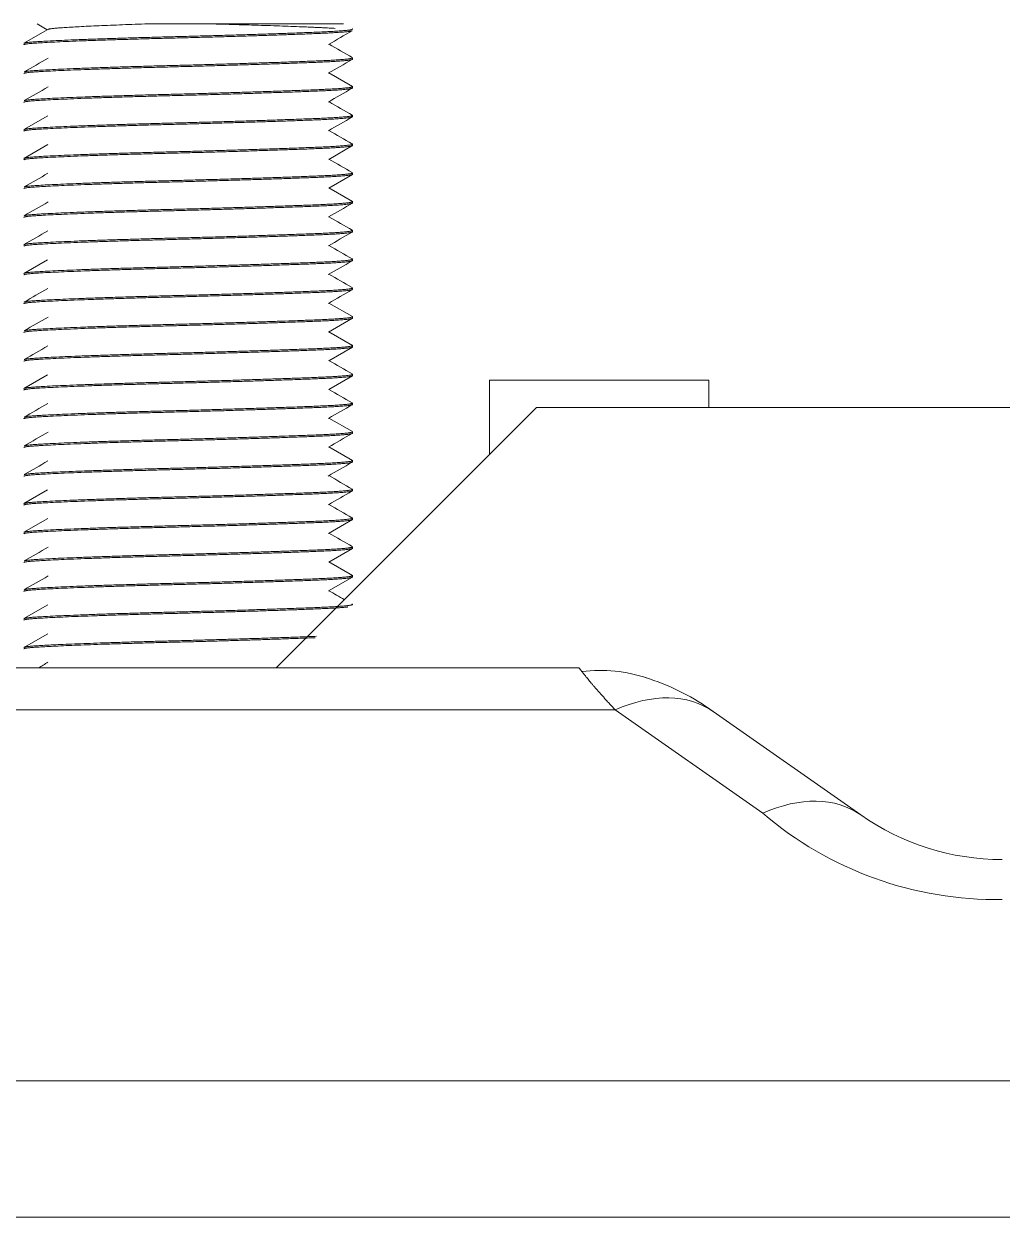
# Model space of a CAD drawing. Header units: millimetres. Extents: x 113490 to 142599, y -20467 to 115.
# Drawn here: x 123635.98 to 123671.7, y -6159.73 to -6116.18 of the extents above; entities that cross this region are included whole.
import ezdxf

# ---------------------------------------------------------------- set-up
doc = ezdxf.new("R2010")
doc.units = ezdxf.units.MM
doc.layers.add('DV1_0', color=7, linetype='Continuous')

msp = doc.modelspace()

# ---------------------------------------------------------------- linework, layer by layer
at = {"layer": 'DV1_0', "color": 7, "linetype": 'Continuous', "lineweight": 15}
for p, q in [((123636.848, -6116.386), (123635.98, -6116.888)), ((123636.465, -6116.181), (123636.833, -6116.394)), ((123647.651, -6116.18), (123640.513, -6116.18)), ((123647.976, -6117.471), (123647.976, -6117.421)), ((123647.974, -6118.465), (123647.117, -6117.97)), ((123647.976, -6118.521), (123647.976, -6118.471)), ((123636.846, -6119.538), (123635.979, -6120.039)), ((123647.976, -6119.571), (123647.976, -6119.521)), ((123636.846, -6120.587), (123635.979, -6121.089)), ((123647.107, -6121.126), (123647.974, -6120.624)), ((123647.976, -6120.621), (123647.976, -6120.571)), ((123647.107, -6122.175), (123647.974, -6121.673)), ((123647.976, -6121.671), (123647.976, -6121.621)), ((123647.974, -6122.665), (123647.117, -6122.169)), ((123647.976, -6122.721), (123647.976, -6122.671)), ((123647.976, -6123.771), (123647.976, -6123.721)), ((123636.845, -6124.788), (123635.978, -6125.29)), ((123647.976, -6124.821), (123647.976, -6124.771)), ((123647.976, -6125.871), (123647.976, -6125.821)), ((123647.973, -6126.864), (123647.118, -6126.37)), ((123647.104, -6127.428), (123647.971, -6126.926)), ((123647.976, -6126.921), (123647.976, -6126.871)), ((123647.972, -6127.913), (123647.118, -6127.419)), ((123647.107, -6128.475), (123647.974, -6127.974)), ((123647.976, -6127.971), (123647.976, -6127.921)), ((123636.845, -6128.989), (123635.978, -6129.49)), ((123647.107, -6129.525), (123647.974, -6129.024)), ((123647.976, -6129.021), (123647.976, -6128.971)), ((123660.985, -6129.18), (123652.985, -6129.18)), ((123652.985, -6129.18), (123652.985, -6131.886)), ((123660.985, -6130.18), (123660.985, -6129.18)), ((123647.976, -6130.071), (123647.976, -6130.021)), ((123654.692, -6130.18), (123645.192, -6139.68)), ((124648.598, -6130.18), (123654.692, -6130.18)), ((123647.972, -6131.063), (123647.118, -6130.57)), ((123647.976, -6131.121), (123647.976, -6131.071)), ((123647.973, -6132.114), (123647.118, -6131.619)), ((123647.976, -6132.171), (123647.976, -6132.121)), ((123636.845, -6133.188), (123635.978, -6133.69)), ((123647.976, -6133.221), (123647.976, -6133.171)), ((123636.848, -6134.236), (123635.98, -6134.738)), ((123647.105, -6134.777), (123647.972, -6134.275)), ((123647.976, -6134.271), (123647.976, -6134.221)), ((123647.976, -6135.321), (123647.976, -6135.271)), ((123647.107, -6135.825), (123647.974, -6135.323)), ((123647.974, -6136.315), (123647.117, -6135.819)), ((123647.106, -6136.876), (123647.973, -6136.375)), ((123647.976, -6136.371), (123647.976, -6136.321)), ((123636.846, -6137.388), (123635.979, -6137.889)), ((123636.846, -6138.437), (123635.979, -6138.939)), ((123656.243, -6139.68), (123557.261, -6139.68)), ((123661.15, -6141.28), (123660.908, -6141.11)), ((123666.537, -6145.052), (123661.15, -6141.28))]:
    msp.add_line(p, q, dxfattribs=at)
at = {"layer": 'DV1_0', "color": 7, "linetype": 'Continuous', "lineweight": 20}
for p, q in [((123657.57, -6141.218), (123557.261, -6141.218)), ((123662.957, -6144.99), (123657.57, -6141.218)), ((123593.641, -6154.758), (124708.881, -6154.758)), ((123593.641, -6159.733), (124708.881, -6159.733))]:
    msp.add_line(p, q, dxfattribs=at)
at = {"layer": 'DV1_0', "color": 7, "linetype": 'Continuous', "lineweight": 15}
for centre, radius, start, end in [((123657.039, -6144.959), 5.183, 70.8028, 97.5937), ((123656.243, -6147.993), 8.314, 55, 73.0515), ((123671.699, -6137.68), 9, 235, 270)]:
    msp.add_arc(centre, radius, start, end, dxfattribs=at)
at = {"layer": 'DV1_0', "color": 7, "linetype": 'Continuous', "lineweight": 20}
msp.add_arc((123671.495, -6135.005), 13.138, 229.4667, 270.8885, dxfattribs=at)
at = {"layer": 'DV1_0', "color": 7, "linetype": 'Continuous', "lineweight": 15}
for centre in [(123657.57, -6146.393), (123662.957, -6150.165)]:
    msp.add_ellipse(centre, major_axis=(3.58, 5.113), ratio=0.647809, start_param=0, end_param=0.82425, dxfattribs=at)
for points, weights, knots in [([(123635.976, -6116.944), (123635.976, -6116.91), (123636.434, -6116.88), (123637.76, -6116.792), (123641.195, -6116.705), (123644.63, -6116.617), (123646.737, -6116.53), (123647.848, -6116.483), (123647.964, -6116.43)], [0.937005684544, 0.949367490769, 1, 0.866025403784, 1, 0.866025403784, 1, 0.924617813952, 0.934064754229], [0.98010034, 0.98010034, 0.98010034, 0.98181818, 0.98181818, 0.98636364, 0.98636364, 0.99090909, 0.99090909, 0.99346664, 0.99346664, 0.99346664]), ([(123635.983, -6116.886), (123636.032, -6116.856), (123636.434, -6116.83), (123637.76, -6116.742), (123641.195, -6116.655), (123644.63, -6116.567), (123646.737, -6116.48), (123648.07, -6116.424), (123647.97, -6116.361)], [0.940409653472, 0.955272571626, 1, 0.866025403784, 1, 0.866025403784, 1, 0.910927340067, 0.940294130174], [0.98211746, 0.98211746, 0.98211746, 0.98359662, 0.98359662, 0.98802723, 0.98802723, 0.99245785, 0.99245785, 0.99540353, 0.99540353, 0.99540353]), ([(123636.849, -6116.386), (123636.894, -6116.356), (123637.233, -6116.33), (123638.17, -6116.257), (123640.513, -6116.18)], [0.940735776671, 0.955757985195, 1, 0.886847543423, 0.964828014894], [0.994728127, 0.994728127, 0.994728127, 0.996209998, 0.996209998, 1, 1, 1]), ([(123635.994, -6117.931), (123636.067, -6117.904), (123636.434, -6117.88), (123637.76, -6117.792), (123641.195, -6117.705), (123644.63, -6117.617), (123646.737, -6117.53), (123648.033, -6117.476), (123647.974, -6117.414)], [0.943109560128, 0.95901964813, 1, 0.866025403784, 1, 0.866025403784, 1, 0.91315126906, 0.938901527465], [0.95565768, 0.95565768, 0.95565768, 0.95701293, 0.95701293, 0.96144354, 0.96144354, 0.96587416, 0.96587416, 0.96874629, 0.96874629, 0.96874629]), ([(123635.976, -6117.994), (123635.976, -6117.96), (123636.434, -6117.93), (123637.76, -6117.842), (123641.195, -6117.755), (123644.63, -6117.667), (123646.737, -6117.58), (123647.976, -6117.528), (123647.976, -6117.469)], [0.937005684544, 0.949367490769, 1, 0.866025403784, 1, 0.866025403784, 1, 0.916657913015, 0.937005684544], [0.95282761, 0.95282761, 0.95282761, 0.95454545, 0.95454545, 0.95909091, 0.95909091, 0.96363636, 0.96363636, 0.96646397, 0.96646397, 0.96646397]), ([(123635.976, -6119.044), (123635.976, -6119.01), (123636.434, -6118.98), (123637.76, -6118.892), (123641.195, -6118.805), (123644.63, -6118.717), (123646.737, -6118.63), (123647.976, -6118.578), (123647.976, -6118.519)], [0.937005684544, 0.949367490769, 1, 0.866025403784, 1, 0.866025403784, 1, 0.916657913015, 0.937005684544], [0.92555488, 0.92555488, 0.92555488, 0.92727273, 0.92727273, 0.93181818, 0.93181818, 0.93636364, 0.93636364, 0.93919124, 0.93919124, 0.93919124]), ([(123635.993, -6118.981), (123636.065, -6118.954), (123636.434, -6118.93), (123637.76, -6118.842), (123641.195, -6118.755), (123644.63, -6118.667), (123646.737, -6118.58), (123648.086, -6118.524), (123647.967, -6118.46)], [0.942920757725, 0.958775347131, 1, 0.866025403784, 1, 0.866025403784, 1, 0.909947002662, 0.940954901324], [0.92906591, 0.92906591, 0.92906591, 0.93042923, 0.93042923, 0.93485985, 0.93485985, 0.93929046, 0.93929046, 0.94226857, 0.94226857, 0.94226857]), ([(123635.976, -6120.094), (123635.976, -6120.06), (123636.434, -6120.03), (123637.76, -6119.942), (123641.195, -6119.855), (123644.63, -6119.767), (123646.737, -6119.68), (123647.976, -6119.628), (123647.976, -6119.569)], [0.937005684544, 0.949367490769, 1, 0.866025403784, 1, 0.866025403784, 1, 0.916657913015, 0.937005684544], [0.89828215, 0.89828215, 0.89828215, 0.9, 0.9, 0.90454545, 0.90454545, 0.90909091, 0.90909091, 0.91191852, 0.91191852, 0.91191852]), ([(123635.98, -6120.038), (123636.022, -6120.007), (123636.434, -6119.98), (123637.76, -6119.892), (123641.195, -6119.805), (123644.63, -6119.717), (123646.737, -6119.63), (123648.133, -6119.572), (123647.958, -6119.506)], [0.939713309122, 0.954198913777, 1, 0.866025403784, 1, 0.866025403784, 1, 0.907072492652, 0.943057807076], [0.90233087, 0.90233087, 0.90233087, 0.90384554, 0.90384554, 0.90827616, 0.90827616, 0.91270677, 0.91270677, 0.91577994, 0.91577994, 0.91577994]), ([(123635.976, -6121.144), (123635.976, -6121.11), (123636.434, -6121.08), (123637.76, -6120.992), (123641.195, -6120.905), (123644.63, -6120.817), (123646.737, -6120.73), (123647.976, -6120.678), (123647.976, -6120.619)], [0.937005684544, 0.949367490769, 1, 0.866025403784, 1, 0.866025403784, 1, 0.916657913015, 0.937005684544], [0.87100943, 0.87100943, 0.87100943, 0.87272727, 0.87272727, 0.87727273, 0.87727273, 0.88181818, 0.88181818, 0.88464579, 0.88464579, 0.88464579]), ([(123635.981, -6121.087), (123636.024, -6121.057), (123636.434, -6121.03), (123637.76, -6120.942), (123641.195, -6120.855), (123644.63, -6120.767), (123646.737, -6120.68), (123648.092, -6120.623), (123647.966, -6120.56)], [0.939846462589, 0.954408382882, 1, 0.866025403784, 1, 0.866025403784, 1, 0.909587042622, 0.941204725272], [0.87575411, 0.87575411, 0.87575411, 0.87726185, 0.87726185, 0.88169246, 0.88169246, 0.88612308, 0.88612308, 0.88911309, 0.88911309, 0.88911309]), ([(123635.976, -6122.194), (123635.976, -6122.16), (123636.434, -6122.13), (123637.76, -6122.042), (123641.195, -6121.955), (123644.63, -6121.867), (123646.737, -6121.78), (123647.976, -6121.728), (123647.976, -6121.669)], [0.937005684544, 0.949367490769, 1, 0.866025403784, 1, 0.866025403784, 1, 0.916657913015, 0.937005684544], [0.8437367, 0.8437367, 0.8437367, 0.84545455, 0.84545455, 0.85, 0.85, 0.85454545, 0.85454545, 0.85737306, 0.85737306, 0.85737306]), ([(123635.991, -6122.132), (123636.06, -6122.104), (123636.434, -6122.08), (123637.76, -6121.992), (123641.195, -6121.905), (123644.63, -6121.817), (123646.737, -6121.73), (123648.032, -6121.676), (123647.974, -6121.615)], [0.942523596791, 0.958253723104, 1, 0.866025403784, 1, 0.866025403784, 1, 0.913211915691, 0.938865619464], [0.84929758, 0.84929758, 0.84929758, 0.85067816, 0.85067816, 0.85510877, 0.85510877, 0.85953939, 0.85953939, 0.86240952, 0.86240952, 0.86240952]), ([(123635.995, -6123.181), (123636.071, -6123.154), (123636.434, -6123.13), (123637.76, -6123.042), (123641.195, -6122.955), (123644.63, -6122.867), (123646.737, -6122.78), (123648.068, -6122.724), (123647.97, -6122.662)], [0.943411927292, 0.959406186163, 1, 0.866025403784, 1, 0.866025403784, 1, 0.911003390223, 0.940244069836], [0.822752, 0.822752, 0.822752, 0.82409446, 0.82409446, 0.82852508, 0.82852508, 0.83295569, 0.83295569, 0.83589886, 0.83589886, 0.83589886]), ([(123635.976, -6123.244), (123635.976, -6123.21), (123636.434, -6123.18), (123637.76, -6123.092), (123641.195, -6123.005), (123644.63, -6122.917), (123646.737, -6122.83), (123647.976, -6122.778), (123647.976, -6122.719)], [0.937005684544, 0.949367490769, 1, 0.866025403784, 1, 0.866025403784, 1, 0.916657913015, 0.937005684544], [0.81646397, 0.81646397, 0.81646397, 0.81818182, 0.81818182, 0.82272727, 0.82272727, 0.82727273, 0.82727273, 0.83010034, 0.83010034, 0.83010034]), ([(123635.976, -6124.294), (123635.976, -6124.26), (123636.434, -6124.23), (123637.76, -6124.142), (123641.195, -6124.055), (123644.63, -6123.967), (123646.737, -6123.88), (123647.976, -6123.828), (123647.976, -6123.769)], [0.937005684544, 0.949367490769, 1, 0.866025403784, 1, 0.866025403784, 1, 0.916657913015, 0.937005684544], [0.78919124, 0.78919124, 0.78919124, 0.79090909, 0.79090909, 0.79545455, 0.79545455, 0.8, 0.8, 0.80282761, 0.80282761, 0.80282761]), ([(123635.982, -6124.236), (123636.031, -6124.206), (123636.434, -6124.18), (123637.76, -6124.092), (123641.195, -6124.005), (123644.63, -6123.917), (123646.737, -6123.83), (123648.128, -6123.772), (123647.96, -6123.707)], [0.940379779749, 0.955227576202, 1, 0.866025403784, 1, 0.866025403784, 1, 0.907404373793, 0.942802415562], [0.79603012, 0.79603012, 0.79603012, 0.79751077, 0.79751077, 0.80194139, 0.80194139, 0.806372, 0.806372, 0.80943419, 0.80943419, 0.80943419]), ([(123635.976, -6125.344), (123635.976, -6125.31), (123636.434, -6125.28), (123637.76, -6125.192), (123641.195, -6125.105), (123644.63, -6125.017), (123646.737, -6124.93), (123647.976, -6124.878), (123647.976, -6124.819)], [0.937005684544, 0.949367490769, 1, 0.866025403784, 1, 0.866025403784, 1, 0.916657913015, 0.937005684544], [0.76191852, 0.76191852, 0.76191852, 0.76363636, 0.76363636, 0.76818182, 0.76818182, 0.77272727, 0.77272727, 0.77555488, 0.77555488, 0.77555488]), ([(123635.98, -6125.288), (123636.018, -6125.257), (123636.434, -6125.23), (123637.76, -6125.142), (123641.195, -6125.055), (123644.63, -6124.967), (123646.737, -6124.88), (123648.112, -6124.823), (123647.963, -6124.758)], [0.93946088209, 0.953796016575, 1, 0.866025403784, 1, 0.866025403784, 1, 0.908359497092, 0.942085772819], [0.76939909, 0.76939909, 0.76939909, 0.77092708, 0.77092708, 0.77535769, 0.77535769, 0.77978831, 0.77978831, 0.78281891, 0.78281891, 0.78281891]), ([(123635.976, -6126.394), (123635.976, -6126.36), (123636.434, -6126.33), (123637.76, -6126.242), (123641.195, -6126.155), (123644.63, -6126.067), (123646.737, -6125.98), (123647.976, -6125.928), (123647.976, -6125.869)], [0.937005684544, 0.949367490769, 1, 0.866025403784, 1, 0.866025403784, 1, 0.916657913015, 0.937005684544], [0.73464579, 0.73464579, 0.73464579, 0.73636364, 0.73636364, 0.74090909, 0.74090909, 0.74545455, 0.74545455, 0.74828215, 0.74828215, 0.74828215]), ([(123635.988, -6126.333), (123636.051, -6126.305), (123636.434, -6126.28), (123637.76, -6126.192), (123641.195, -6126.105), (123644.63, -6126.017), (123646.737, -6125.93), (123648.038, -6125.876), (123647.973, -6125.814)], [0.941813228179, 0.957292806461, 1, 0.866025403784, 1, 0.866025403784, 1, 0.912855027697, 0.939078506014], [0.74293104, 0.74293104, 0.74293104, 0.74434339, 0.74434339, 0.748774, 0.748774, 0.75320462, 0.75320462, 0.75608655, 0.75608655, 0.75608655]), ([(123635.976, -6127.444), (123635.976, -6127.41), (123636.434, -6127.38), (123637.76, -6127.292), (123641.195, -6127.205), (123644.63, -6127.117), (123646.737, -6127.03), (123647.976, -6126.978), (123647.976, -6126.919)], [0.937005684544, 0.949367490769, 1, 0.866025403784, 1, 0.866025403784, 1, 0.916657913015, 0.937005684544], [0.70737306, 0.70737306, 0.70737306, 0.70909091, 0.70909091, 0.71363636, 0.71363636, 0.71818182, 0.71818182, 0.72100943, 0.72100943, 0.72100943]), ([(123635.996, -6127.38), (123636.073, -6127.353), (123636.434, -6127.33), (123637.76, -6127.242), (123641.195, -6127.155), (123644.63, -6127.067), (123646.737, -6126.98), (123648.053, -6126.925), (123647.972, -6126.863)], [0.943596258038, 0.959639076609, 1, 0.866025403784, 1, 0.866025403784, 1, 0.911962578916, 0.939627503352], [0.71642494, 0.71642494, 0.71642494, 0.71775969, 0.71775969, 0.72219031, 0.72219031, 0.72662093, 0.72662093, 0.72953237, 0.72953237, 0.72953237]), ([(123635.976, -6128.494), (123635.976, -6128.46), (123636.434, -6128.43), (123637.76, -6128.342), (123641.195, -6128.255), (123644.63, -6128.167), (123646.737, -6128.08), (123647.976, -6128.028), (123647.976, -6127.969)], [0.937005684544, 0.949367490769, 1, 0.866025403784, 1, 0.866025403784, 1, 0.916657913015, 0.937005684544], [0.68010034, 0.68010034, 0.68010034, 0.68181818, 0.68181818, 0.68636364, 0.68636364, 0.69090909, 0.69090909, 0.6937367, 0.6937367, 0.6937367]), ([(123635.985, -6128.435), (123636.043, -6128.405), (123636.434, -6128.38), (123637.76, -6128.292), (123641.195, -6128.205), (123644.63, -6128.117), (123646.737, -6128.03), (123648.117, -6127.972), (123647.962, -6127.908)], [0.941224818249, 0.956467072199, 1, 0.866025403784, 1, 0.866025403784, 1, 0.908057190003, 0.942309652079], [0.68973634, 0.68973634, 0.68973634, 0.691176, 0.691176, 0.69560662, 0.69560662, 0.70003723, 0.70003723, 0.70307783, 0.70307783, 0.70307783]), ([(123635.976, -6129.544), (123635.976, -6129.51), (123636.434, -6129.48), (123637.76, -6129.392), (123641.195, -6129.305), (123644.63, -6129.217), (123646.737, -6129.13), (123647.976, -6129.078), (123647.976, -6129.019)], [0.937005684544, 0.949367490769, 1, 0.866025403784, 1, 0.866025403784, 1, 0.916657913015, 0.937005684544], [0.65282761, 0.65282761, 0.65282761, 0.65454545, 0.65454545, 0.65909091, 0.65909091, 0.66363636, 0.66363636, 0.66646397, 0.66646397, 0.66646397]), ([(123635.979, -6129.489), (123636.015, -6129.457), (123636.434, -6129.43), (123637.76, -6129.342), (123641.195, -6129.255), (123644.63, -6129.167), (123646.737, -6129.08), (123648.126, -6129.022), (123647.96, -6128.957)], [0.939291130934, 0.953520627137, 1, 0.866025403784, 1, 0.866025403784, 1, 0.907529299377, 0.942707133853], [0.66305521, 0.66305521, 0.66305521, 0.66459231, 0.66459231, 0.66902293, 0.66902293, 0.67345354, 0.67345354, 0.6765116, 0.6765116, 0.6765116]), ([(123635.976, -6130.594), (123635.976, -6130.56), (123636.434, -6130.53), (123637.76, -6130.442), (123641.195, -6130.355), (123644.63, -6130.267), (123646.737, -6130.18), (123647.976, -6130.128), (123647.976, -6130.069)], [0.937005684544, 0.949367490769, 1, 0.866025403784, 1, 0.866025403784, 1, 0.916657913015, 0.937005684544], [0.62555488, 0.62555488, 0.62555488, 0.62727273, 0.62727273, 0.63181818, 0.63181818, 0.63636364, 0.63636364, 0.63919124, 0.63919124, 0.63919124]), ([(123635.985, -6130.535), (123636.041, -6130.505), (123636.434, -6130.48), (123637.76, -6130.392), (123641.195, -6130.305), (123644.63, -6130.217), (123646.737, -6130.13), (123648.051, -6130.075), (123647.972, -6130.013)], [0.941071399518, 0.956246952046, 1, 0.866025403784, 1, 0.866025403784, 1, 0.912036569576, 0.939581083352], [0.63656168, 0.63656168, 0.63656168, 0.63800862, 0.63800862, 0.64243923, 0.64243923, 0.64686985, 0.64686985, 0.64977885, 0.64977885, 0.64977885]), ([(123635.976, -6131.644), (123635.976, -6131.61), (123636.434, -6131.58), (123637.76, -6131.492), (123641.195, -6131.405), (123644.63, -6131.317), (123646.737, -6131.23), (123647.976, -6131.178), (123647.976, -6131.119)], [0.937005684544, 0.949367490769, 1, 0.866025403784, 1, 0.866025403784, 1, 0.916657913015, 0.937005684544], [0.59828215, 0.59828215, 0.59828215, 0.6, 0.6, 0.60454545, 0.60454545, 0.60909091, 0.60909091, 0.61191852, 0.61191852, 0.61191852]), ([(123635.995, -6131.58), (123636.071, -6131.553), (123636.434, -6131.53), (123637.76, -6131.442), (123641.195, -6131.355), (123644.63, -6131.267), (123646.737, -6131.18), (123648.04, -6131.126), (123647.973, -6131.064)], [0.943477815595, 0.959489667189, 1, 0.866025403784, 1, 0.866025403784, 1, 0.91271238853, 0.939164655087], [0.61008523, 0.61008523, 0.61008523, 0.61142492, 0.61142492, 0.61585554, 0.61585554, 0.62028616, 0.62028616, 0.62317281, 0.62317281, 0.62317281]), ([(123635.976, -6132.694), (123635.976, -6132.66), (123636.434, -6132.63), (123637.76, -6132.542), (123641.195, -6132.455), (123644.63, -6132.367), (123646.737, -6132.28), (123647.976, -6132.228), (123647.976, -6132.169)], [0.937005684544, 0.949367490769, 1, 0.866025403784, 1, 0.866025403784, 1, 0.916657913015, 0.937005684544], [0.57100943, 0.57100943, 0.57100943, 0.57272727, 0.57272727, 0.57727273, 0.57727273, 0.58181818, 0.58181818, 0.58464579, 0.58464579, 0.58464579]), ([(123635.989, -6132.633), (123636.056, -6132.605), (123636.434, -6132.58), (123637.76, -6132.492), (123641.195, -6132.405), (123644.63, -6132.317), (123646.737, -6132.23), (123648.102, -6132.173), (123647.965, -6132.109)], [0.942179632222, 0.957793095246, 1, 0.866025403784, 1, 0.866025403784, 1, 0.908952300797, 0.941654682047], [0.58344543, 0.58344543, 0.58344543, 0.58484123, 0.58484123, 0.58927185, 0.58927185, 0.59370246, 0.59370246, 0.59671346, 0.59671346, 0.59671346]), ([(123635.976, -6133.744), (123635.976, -6133.71), (123636.434, -6133.68), (123637.76, -6133.592), (123641.195, -6133.505), (123644.63, -6133.417), (123646.737, -6133.33), (123647.976, -6133.278), (123647.976, -6133.219)], [0.937005684544, 0.949367490769, 1, 0.866025403784, 1, 0.866025403784, 1, 0.916657913015, 0.937005684544], [0.5437367, 0.5437367, 0.5437367, 0.54545455, 0.54545455, 0.55, 0.55, 0.55454545, 0.55454545, 0.55737306, 0.55737306, 0.55737306]), ([(123635.979, -6133.688), (123636.017, -6133.657), (123636.434, -6133.63), (123637.76, -6133.542), (123641.195, -6133.455), (123644.63, -6133.367), (123646.737, -6133.28), (123648.133, -6133.222), (123647.959, -6133.156)], [0.939390346916, 0.953682032033, 1, 0.866025403784, 1, 0.866025403784, 1, 0.907104578681, 0.943032972411], [0.55672578, 0.55672578, 0.55672578, 0.55825754, 0.55825754, 0.56268816, 0.56268816, 0.56711877, 0.56711877, 0.57019087, 0.57019087, 0.57019087]), ([(123635.976, -6134.794), (123635.976, -6134.76), (123636.434, -6134.73), (123637.76, -6134.642), (123641.195, -6134.555), (123644.63, -6134.467), (123646.737, -6134.38), (123647.976, -6134.328), (123647.976, -6134.269)], [0.937005684544, 0.949367490769, 1, 0.866025403784, 1, 0.866025403784, 1, 0.916657913015, 0.937005684544], [0.51646397, 0.51646397, 0.51646397, 0.51818182, 0.51818182, 0.52272727, 0.52272727, 0.52727273, 0.52727273, 0.53010034, 0.53010034, 0.53010034]), ([(123635.982, -6134.736), (123636.032, -6134.706), (123636.434, -6134.68), (123637.76, -6134.592), (123641.195, -6134.505), (123644.63, -6134.417), (123646.737, -6134.33), (123648.07, -6134.274), (123647.97, -6134.211)], [0.940385977938, 0.955236919326, 1, 0.866025403784, 1, 0.866025403784, 1, 0.910880795997, 0.940324853187], [0.53019351, 0.53019351, 0.53019351, 0.53167385, 0.53167385, 0.53610446, 0.53610446, 0.54053508, 0.54053508, 0.5434823, 0.5434823, 0.5434823]), ([(123635.993, -6135.781), (123636.067, -6135.754), (123636.434, -6135.73), (123637.76, -6135.642), (123641.195, -6135.555), (123644.63, -6135.467), (123646.737, -6135.38), (123648.033, -6135.326), (123647.974, -6135.264)], [0.943090954014, 0.958995674764, 1, 0.866025403784, 1, 0.866025403784, 1, 0.913161813371, 0.938895276443], [0.50373412, 0.50373412, 0.50373412, 0.50509016, 0.50509016, 0.50952077, 0.50952077, 0.51395139, 0.51395139, 0.51682317, 0.51682317, 0.51682317]), ([(123635.976, -6135.844), (123635.976, -6135.81), (123636.434, -6135.78), (123637.76, -6135.692), (123641.195, -6135.605), (123644.63, -6135.517), (123646.737, -6135.43), (123647.976, -6135.378), (123647.976, -6135.319)], [0.937005684544, 0.949367490769, 1, 0.866025403784, 1, 0.866025403784, 1, 0.916657913015, 0.937005684544], [0.48919124, 0.48919124, 0.48919124, 0.49090909, 0.49090909, 0.49545455, 0.49545455, 0.5, 0.5, 0.50282761, 0.50282761, 0.50282761]), ([(123635.976, -6136.894), (123635.976, -6136.86), (123636.434, -6136.83), (123637.76, -6136.742), (123641.195, -6136.655), (123644.63, -6136.567), (123646.737, -6136.48), (123647.976, -6136.428), (123647.976, -6136.369)], [0.937005684544, 0.949367490769, 1, 0.866025403784, 1, 0.866025403784, 1, 0.916657913015, 0.937005684544], [0.46191852, 0.46191852, 0.46191852, 0.46363636, 0.46363636, 0.46818182, 0.46818182, 0.47272727, 0.47272727, 0.47555488, 0.47555488, 0.47555488]), ([(123635.993, -6136.831), (123636.065, -6136.804), (123636.434, -6136.78), (123637.76, -6136.692), (123641.195, -6136.605), (123644.63, -6136.517), (123646.737, -6136.43), (123648.085, -6136.374), (123647.967, -6136.31)], [0.942944413397, 0.9588060832, 1, 0.866025403784, 1, 0.866025403784, 1, 0.90998676411, 0.94092754285], [0.47714416, 0.47714416, 0.47714416, 0.47850646, 0.47850646, 0.48293708, 0.48293708, 0.48736769, 0.48736769, 0.49034448, 0.49034448, 0.49034448]), ([(123635.976, -6137.944), (123635.976, -6137.91), (123636.434, -6137.88), (123637.76, -6137.792), (123641.195, -6137.705), (123644.63, -6137.617), (123646.737, -6137.53), (123647.505, -6137.498), (123647.804, -6137.461)], [0.937005684544, 0.949367490769, 1, 0.866025403784, 1, 0.866025403784, 1, 0.946673704078, 0.935798647676], [0.43464579, 0.43464579, 0.43464579, 0.43636364, 0.43636364, 0.44090909, 0.44090909, 0.44545455, 0.44545455, 0.44726379, 0.44726379, 0.44726379]), ([(123635.98, -6137.888), (123636.022, -6137.857), (123636.434, -6137.83), (123637.76, -6137.742), (123641.195, -6137.655), (123644.63, -6137.567), (123646.737, -6137.48), (123648.133, -6137.422), (123647.958, -6137.356)], [0.939730352436, 0.954225840736, 1, 0.866025403784, 1, 0.866025403784, 1, 0.907078428939, 0.943053210057], [0.45040899, 0.45040899, 0.45040899, 0.45192277, 0.45192277, 0.45635339, 0.45635339, 0.460784, 0.460784, 0.46385697, 0.46385697, 0.46385697]), ([(123635.976, -6138.994), (123635.976, -6138.96), (123636.434, -6138.93), (123637.76, -6138.842), (123641.195, -6138.755), (123644.497, -6138.67), (123646.612, -6138.585)], [0.937005684544, 0.949367490769, 1, 0.866025403784, 1, 0.870520743281, 0.99131099129], [0.40737306, 0.40737306, 0.40737306, 0.40909091, 0.40909091, 0.41363636, 0.41363636, 0.4180293, 0.4180293, 0.4180293]), ([(123635.981, -6138.937), (123636.024, -6138.907), (123636.434, -6138.88), (123637.76, -6138.792), (123641.195, -6138.705), (123644.548, -6138.619), (123646.661, -6138.533)], [0.93982861428, 0.954380424162, 1, 0.866025403784, 1, 0.868778067224, 0.994607786446], [0.42383041, 0.42383041, 0.42383041, 0.42533908, 0.42533908, 0.42976969, 0.42976969, 0.43410928, 0.43410928, 0.43410928])]:
    msp.add_rational_spline(points, weights, degree=2, knots=knots, dxfattribs=at)
msp.add_rational_spline([(123647.342, -6116.344), (123645.916, -6116.26), (123642.757, -6116.18)], [0.982532028306, 0.87541785941, 1], degree=2, dxfattribs=at)
for points in [[(123647.099, -6116.931), (123647.388, -6116.764), (123647.677, -6116.597), (123647.966, -6116.43)], [(123647.97, -6117.411), (123647.686, -6117.247), (123647.402, -6117.083), (123647.119, -6116.919)], [(123636.859, -6117.43), (123636.569, -6117.598), (123636.28, -6117.765), (123635.991, -6117.932)], [(123647.094, -6117.983), (123647.383, -6117.816), (123647.672, -6117.649), (123647.961, -6117.482)], [(123636.858, -6118.481), (123636.569, -6118.648), (123636.28, -6118.815), (123635.991, -6118.982)], [(123647.096, -6119.032), (123647.385, -6118.865), (123647.675, -6118.698), (123647.964, -6118.53)], [(123647.968, -6119.51), (123647.685, -6119.347), (123647.401, -6119.183), (123647.118, -6119.019)], [(123647.102, -6120.079), (123647.392, -6119.911), (123647.681, -6119.744), (123647.97, -6119.577)], [(123647.958, -6120.556), (123647.678, -6120.394), (123647.398, -6120.232), (123647.118, -6120.07)], [(123647.966, -6121.609), (123647.683, -6121.446), (123647.401, -6121.282), (123647.118, -6121.119)], [(123636.856, -6121.632), (123636.567, -6121.799), (123636.278, -6121.966), (123635.988, -6122.133)], [(123636.86, -6122.68), (123636.571, -6122.847), (123636.282, -6123.014), (123635.993, -6123.181)], [(123647.104, -6123.228), (123647.393, -6123.06), (123647.682, -6122.893), (123647.971, -6122.726)], [(123647.97, -6123.712), (123647.686, -6123.548), (123647.402, -6123.384), (123647.118, -6123.219)], [(123636.848, -6123.736), (123636.559, -6123.903), (123636.27, -6124.07), (123635.981, -6124.237)], [(123647.097, -6124.282), (123647.386, -6124.115), (123647.675, -6123.947), (123647.964, -6123.78)], [(123647.96, -6124.757), (123647.679, -6124.594), (123647.398, -6124.432), (123647.118, -6124.27)], [(123647.094, -6125.333), (123647.383, -6125.166), (123647.672, -6124.999), (123647.961, -6124.832)], [(123647.962, -6125.808), (123647.681, -6125.645), (123647.399, -6125.482), (123647.118, -6125.319)], [(123636.853, -6125.833), (123636.564, -6126), (123636.275, -6126.167), (123635.985, -6126.335)], [(123647.098, -6126.381), (123647.387, -6126.214), (123647.676, -6126.047), (123647.965, -6125.88)], [(123636.861, -6126.88), (123636.572, -6127.047), (123636.283, -6127.214), (123635.994, -6127.381)], [(123636.851, -6127.934), (123636.562, -6128.101), (123636.273, -6128.268), (123635.984, -6128.435)], [(123647.962, -6128.958), (123647.68, -6128.795), (123647.399, -6128.632), (123647.117, -6128.469)], [(123647.959, -6130.007), (123647.679, -6129.844), (123647.398, -6129.682), (123647.117, -6129.519)], [(123636.85, -6130.035), (123636.561, -6130.202), (123636.272, -6130.369), (123635.983, -6130.536)], [(123647.102, -6130.579), (123647.391, -6130.412), (123647.68, -6130.245), (123647.969, -6130.078)], [(123636.86, -6131.08), (123636.571, -6131.247), (123636.282, -6131.414), (123635.993, -6131.581)], [(123647.096, -6131.632), (123647.384, -6131.465), (123647.673, -6131.298), (123647.962, -6131.131)], [(123636.854, -6132.132), (123636.566, -6132.299), (123636.277, -6132.466), (123635.988, -6132.633)], [(123647.094, -6132.683), (123647.383, -6132.516), (123647.672, -6132.349), (123647.962, -6132.181)], [(123647.965, -6133.159), (123647.683, -6132.996), (123647.4, -6132.832), (123647.118, -6132.669)], [(123647.099, -6133.73), (123647.389, -6133.563), (123647.678, -6133.396), (123647.967, -6133.229)], [(123647.958, -6134.206), (123647.678, -6134.044), (123647.398, -6133.882), (123647.118, -6133.72)], [(123647.969, -6135.261), (123647.686, -6135.097), (123647.402, -6134.933), (123647.118, -6134.769)], [(123636.858, -6135.281), (123636.569, -6135.448), (123636.28, -6135.615), (123635.991, -6135.782)], [(123636.858, -6136.331), (123636.569, -6136.498), (123636.28, -6136.665), (123635.991, -6136.832)], [(123647.678, -6137.193), (123647.491, -6137.085), (123647.305, -6136.977), (123647.118, -6136.869)], [(123636.856, -6139.482), (123636.742, -6139.548), (123636.628, -6139.614), (123636.513, -6139.68)]]:
    msp.add_open_spline(points, degree=3, dxfattribs=at)
msp.add_open_spline([(123656.353, -6139.821), (123656.341, -6139.806), (123656.32, -6139.779), (123656.294, -6139.746), (123656.275, -6139.721), (123656.261, -6139.703), (123656.252, -6139.692), (123656.247, -6139.684), (123656.244, -6139.68), (123656.243, -6139.68), (123656.243, -6139.68)], degree=3, knots=[0.7510552, 0.7510552, 0.7510552, 0.7510552, 0.7916124, 0.8314593, 0.8682647, 0.9005811, 0.9291259, 0.9542346, 0.9772576, 1, 1, 1, 1], dxfattribs=at)
at = {"layer": 'DV1_0', "color": 7, "linetype": 'Continuous', "lineweight": 20}
msp.add_open_spline([(123657.57, -6141.218), (123657.531, -6141.176), (123657.455, -6141.095), (123657.346, -6140.976), (123657.244, -6140.865), (123657.149, -6140.759), (123657.06, -6140.659), (123656.977, -6140.565), (123656.899, -6140.476), (123656.826, -6140.392), (123656.758, -6140.313), (123656.695, -6140.238), (123656.635, -6140.167), (123656.579, -6140.1), (123656.527, -6140.037), (123656.478, -6139.977), (123656.432, -6139.92), (123656.39, -6139.867), (123656.365, -6139.835), (123656.353, -6139.821), (123656.353, -6139.821)], degree=3, knots=[0, 0, 0, 0, 0.0543595, 0.1067072, 0.1570729, 0.2056296, 0.252514, 0.2978724, 0.3418516, 0.3846049, 0.4262954, 0.4671026, 0.5072332, 0.5469375, 0.5865442, 0.6265138, 0.6676215, 0.7095311, 0.7509673, 0.7510552, 0.7510552, 0.7510552, 0.7510552], dxfattribs=at)

doc.saveas('drawing.dxf')
